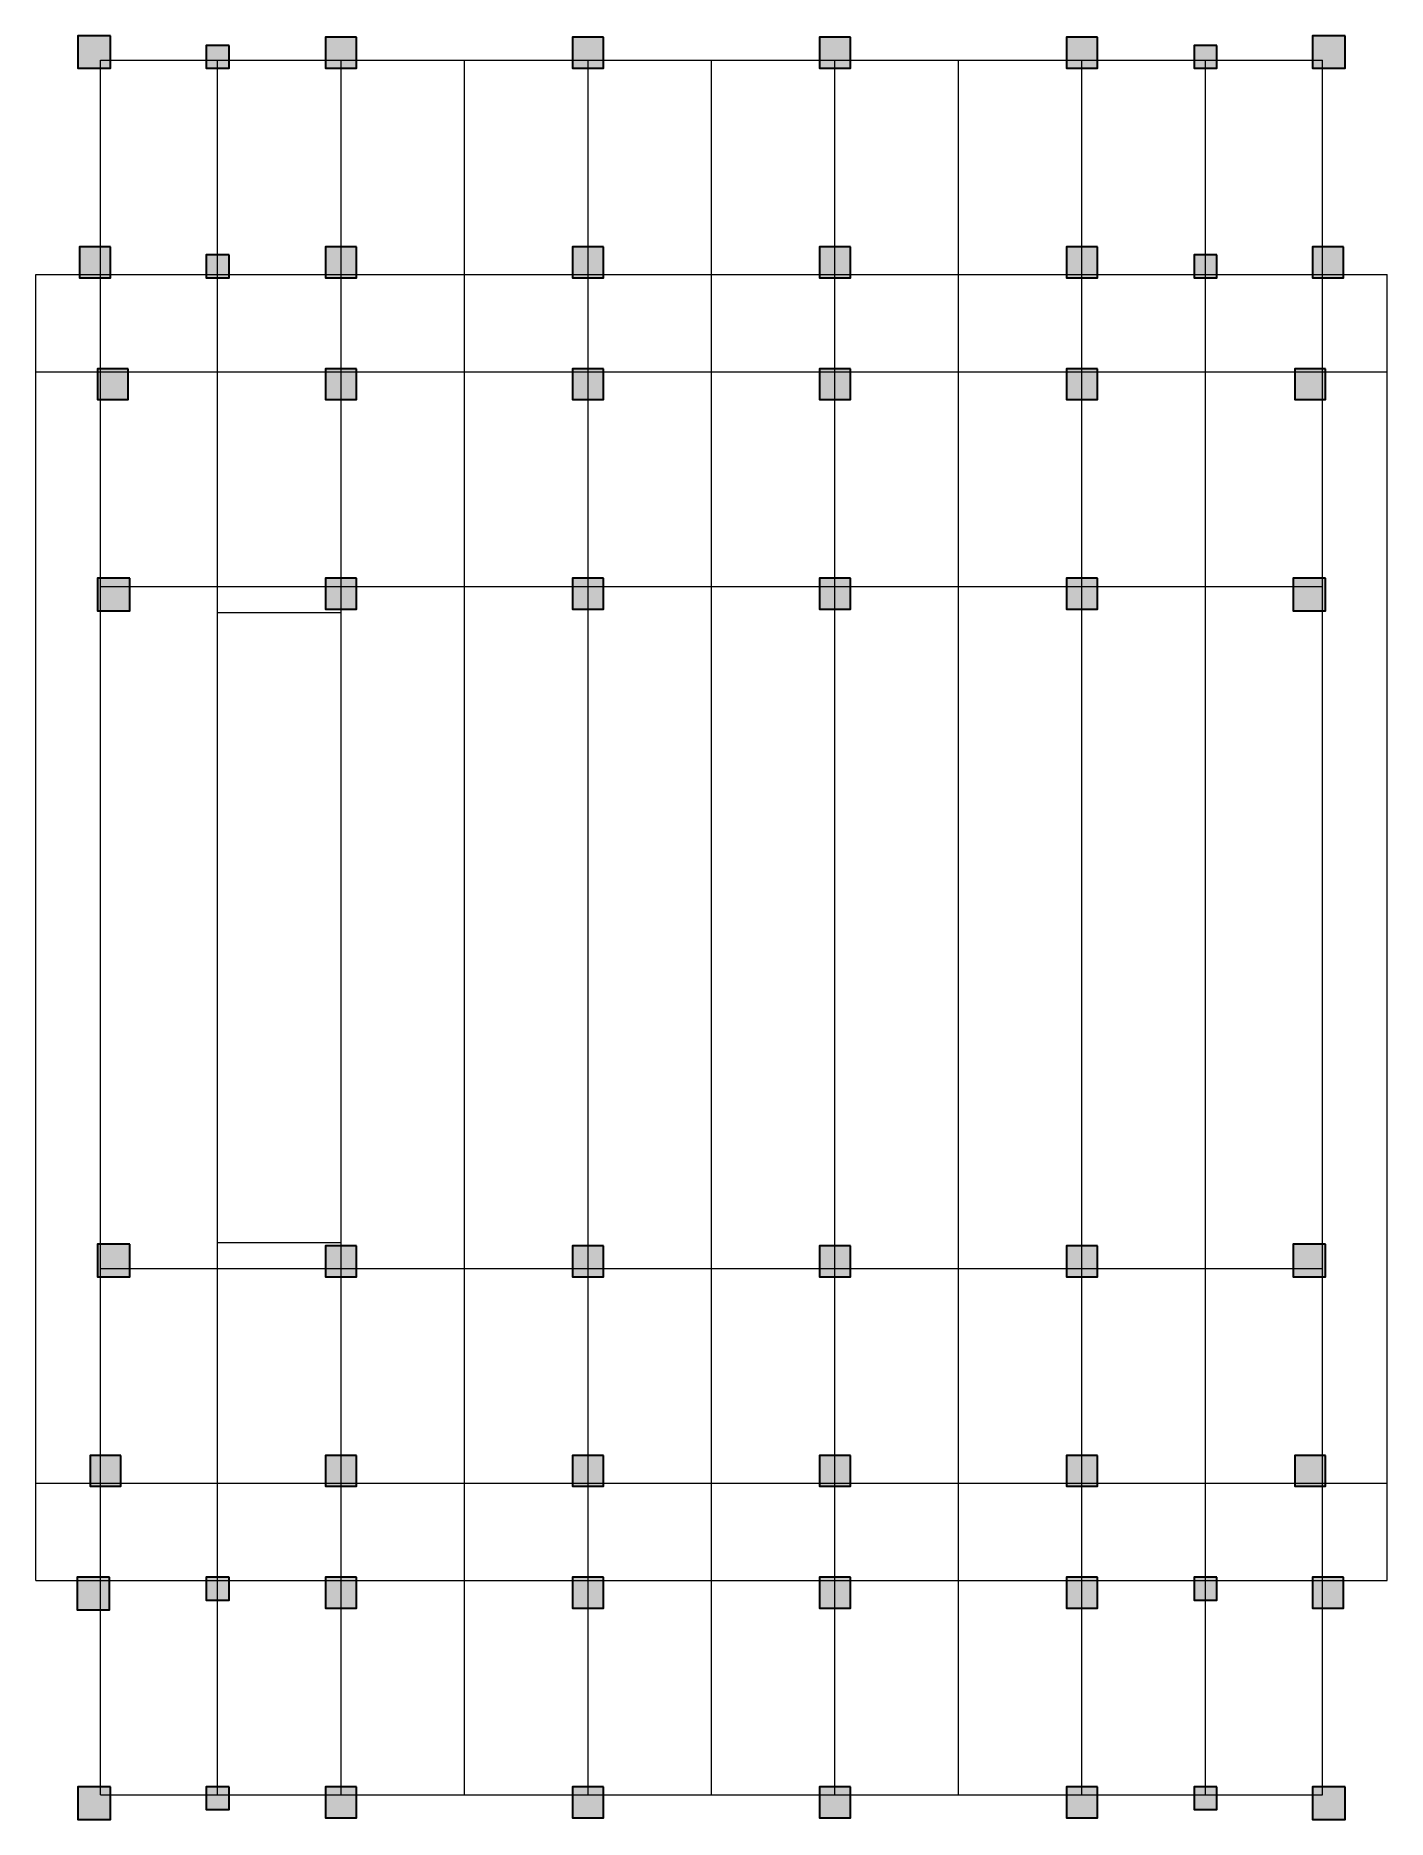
# Model space of a CAD drawing. Extents: x 39238 to 748440, y -374049 to 522939.
# Drawn here: x 458895 to 500495, y -374049 to -319149 of the extents above.
import ezdxf

# ---------------------------------------------------------------- set-up
doc = ezdxf.new("R2010")
doc.units = 0
doc.header["$LTSCALE"] = 1000
doc.header["$MEASUREMENT"] = 0
doc.linetypes.add('点划线', pattern=[1850, 1200, -300, 50, -300])
doc.layers.add('砼柱', color=2, linetype='Continuous', lineweight=35)
doc.layers.add('轴线', color=9, linetype='点划线', lineweight=18)

# ---------------------------------------------------------------- blocks, each defined once
blk = doc.blocks.new('wz0212')
at = {"layer": '砼柱'}
h = blk.add_hatch(color=256, dxfattribs=at)
h.paths.add_polyline_path([(499195, -373049), (498195, -373049), (498195, -374049), (499195, -374049)])
h.paths.add_polyline_path([(499145, -366599), (498195, -366599), (498195, -367549), (499145, -367549)])
h.paths.add_polyline_path([(498595, -362849), (497645, -362849), (497645, -363799), (498595, -363799)])
h.paths.add_polyline_path([(498595, -356349), (497595, -356349), (497595, -357349), (498595, -357349)])
h.paths.add_polyline_path([(495245, -373049), (494545, -373049), (494545, -373749), (495245, -373749)])
h.paths.add_polyline_path([(495245, -366599), (494545, -366599), (494545, -367299), (495245, -367299)])
h.paths.add_polyline_path([(499195, -319149), (498195, -319149), (498195, -320149), (499195, -320149)])
h.paths.add_polyline_path([(499145, -325649), (498195, -325649), (498195, -326599), (499145, -326599)])
h.paths.add_polyline_path([(498595, -329399), (497645, -329399), (497645, -330349), (498595, -330349)])
h.paths.add_polyline_path([(498595, -335849), (497595, -335849), (497595, -336849), (498595, -336849)])
h.paths.add_polyline_path([(495245, -319449), (494545, -319449), (494545, -320149), (495245, -320149)])
h.paths.add_polyline_path([(495245, -325899), (494545, -325899), (494545, -326599), (495245, -326599)])
h.paths.add_polyline_path([(464845, -373049), (464145, -373049), (464145, -373749), (464845, -373749)])
h.paths.add_polyline_path([(464845, -366599), (464145, -366599), (464145, -367299), (464845, -367299)])
h.paths.add_polyline_path([(461195, -373049), (460195, -373049), (460195, -374049), (461195, -374049)])
h.paths.add_polyline_path([(461170, -366599), (460170, -366599), (460170, -367599), (461170, -367599)])
h.paths.add_polyline_path([(461520, -362849), (460570, -362849), (460570, -363799), (461520, -363799)])
h.paths.add_polyline_path([(461795, -356349), (460795, -356349), (460795, -357349), (461795, -357349)])
h.paths.add_polyline_path([(468770, -373049), (467820, -373049), (467820, -373999), (468770, -373999)])
h.paths.add_polyline_path([(468770, -366599), (467820, -366599), (467820, -367549), (468770, -367549)])
h.paths.add_polyline_path([(468770, -362849), (467820, -362849), (467820, -363799), (468770, -363799)])
h.paths.add_polyline_path([(468770, -356399), (467820, -356399), (467820, -357349), (468770, -357349)])
h.paths.add_polyline_path([(491570, -373049), (490620, -373049), (490620, -373999), (491570, -373999)])
h.paths.add_polyline_path([(491570, -366599), (490620, -366599), (490620, -367549), (491570, -367549)])
h.paths.add_polyline_path([(491570, -362849), (490620, -362849), (490620, -363799), (491570, -363799)])
h.paths.add_polyline_path([(491570, -356399), (490620, -356399), (490620, -357349), (491570, -357349)])
h.paths.add_polyline_path([(483970, -373049), (483020, -373049), (483020, -373999), (483970, -373999)])
h.paths.add_polyline_path([(483970, -366599), (483020, -366599), (483020, -367549), (483970, -367549)])
h.paths.add_polyline_path([(483970, -362849), (483020, -362849), (483020, -363799), (483970, -363799)])
h.paths.add_polyline_path([(483970, -356399), (483020, -356399), (483020, -357349), (483970, -357349)])
h.paths.add_polyline_path([(476370, -373049), (475420, -373049), (475420, -373999), (476370, -373999)])
h.paths.add_polyline_path([(476370, -366599), (475420, -366599), (475420, -367549), (476370, -367549)])
h.paths.add_polyline_path([(476370, -362849), (475420, -362849), (475420, -363799), (476370, -363799)])
h.paths.add_polyline_path([(476370, -356399), (475420, -356399), (475420, -357349), (476370, -357349)])
h.paths.add_polyline_path([(491570, -319199), (490620, -319199), (490620, -320149), (491570, -320149)])
h.paths.add_polyline_path([(491570, -325649), (490620, -325649), (490620, -326599), (491570, -326599)])
h.paths.add_polyline_path([(491570, -329399), (490620, -329399), (490620, -330349), (491570, -330349)])
h.paths.add_polyline_path([(491570, -335849), (490620, -335849), (490620, -336799), (491570, -336799)])
h.paths.add_polyline_path([(483970, -319199), (483020, -319199), (483020, -320149), (483970, -320149)])
h.paths.add_polyline_path([(483970, -325649), (483020, -325649), (483020, -326599), (483970, -326599)])
h.paths.add_polyline_path([(483970, -329399), (483020, -329399), (483020, -330349), (483970, -330349)])
h.paths.add_polyline_path([(483970, -335849), (483020, -335849), (483020, -336799), (483970, -336799)])
h.paths.add_polyline_path([(476370, -319199), (475420, -319199), (475420, -320149), (476370, -320149)])
h.paths.add_polyline_path([(476370, -325649), (475420, -325649), (475420, -326599), (476370, -326599)])
h.paths.add_polyline_path([(476370, -329399), (475420, -329399), (475420, -330349), (476370, -330349)])
h.paths.add_polyline_path([(476370, -335849), (475420, -335849), (475420, -336799), (476370, -336799)])
h.paths.add_polyline_path([(468770, -319199), (467820, -319199), (467820, -320149), (468770, -320149)])
h.paths.add_polyline_path([(468770, -325649), (467820, -325649), (467820, -326599), (468770, -326599)])
h.paths.add_polyline_path([(468770, -329399), (467820, -329399), (467820, -330349), (468770, -330349)])
h.paths.add_polyline_path([(468770, -335849), (467820, -335849), (467820, -336799), (468770, -336799)])
h.paths.add_polyline_path([(464845, -319449), (464145, -319449), (464145, -320149), (464845, -320149)])
h.paths.add_polyline_path([(464845, -325899), (464145, -325899), (464145, -326599), (464845, -326599)])
h.paths.add_polyline_path([(461195, -325649), (460245, -325649), (460245, -326599), (461195, -326599)])
h.paths.add_polyline_path([(461745, -329399), (460795, -329399), (460795, -330349), (461745, -330349)])
h.paths.add_polyline_path([(461795, -335849), (460795, -335849), (460795, -336849), (461795, -336849)])
h.paths.add_polyline_path([(461195, -319149), (460195, -319149), (460195, -320149), (461195, -320149)])
for points in [[(461195, -319149), (460195, -319149), (460195, -320149), (461195, -320149)], [(464845, -319449), (464145, -319449), (464145, -320149), (464845, -320149)], [(468770, -319199), (467820, -319199), (467820, -320149), (468770, -320149)], [(476370, -319199), (475420, -319199), (475420, -320149), (476370, -320149)], [(483970, -319199), (483020, -319199), (483020, -320149), (483970, -320149)], [(491570, -319199), (490620, -319199), (490620, -320149), (491570, -320149)], [(495245, -319449), (494545, -319449), (494545, -320149), (495245, -320149)], [(499195, -319149), (498195, -319149), (498195, -320149), (499195, -320149)], [(461195, -325649), (460245, -325649), (460245, -326599), (461195, -326599)], [(464845, -325899), (464145, -325899), (464145, -326599), (464845, -326599)], [(468770, -325649), (467820, -325649), (467820, -326599), (468770, -326599)], [(476370, -325649), (475420, -325649), (475420, -326599), (476370, -326599)], [(483970, -325649), (483020, -325649), (483020, -326599), (483970, -326599)], [(491570, -325649), (490620, -325649), (490620, -326599), (491570, -326599)], [(495245, -325899), (494545, -325899), (494545, -326599), (495245, -326599)], [(499145, -325649), (498195, -325649), (498195, -326599), (499145, -326599)], [(461745, -329399), (460795, -329399), (460795, -330349), (461745, -330349)], [(468770, -329399), (467820, -329399), (467820, -330349), (468770, -330349)], [(476370, -329399), (475420, -329399), (475420, -330349), (476370, -330349)], [(483970, -329399), (483020, -329399), (483020, -330349), (483970, -330349)], [(491570, -329399), (490620, -329399), (490620, -330349), (491570, -330349)], [(498595, -329399), (497645, -329399), (497645, -330349), (498595, -330349)], [(461795, -335849), (460795, -335849), (460795, -336849), (461795, -336849)], [(468770, -335849), (467820, -335849), (467820, -336799), (468770, -336799)], [(476370, -335849), (475420, -335849), (475420, -336799), (476370, -336799)], [(483970, -335849), (483020, -335849), (483020, -336799), (483970, -336799)], [(491570, -335849), (490620, -335849), (490620, -336799), (491570, -336799)], [(498595, -335849), (497595, -335849), (497595, -336849), (498595, -336849)], [(461795, -356349), (460795, -356349), (460795, -357349), (461795, -357349)], [(468770, -356399), (467820, -356399), (467820, -357349), (468770, -357349)], [(476370, -356399), (475420, -356399), (475420, -357349), (476370, -357349)], [(483970, -356399), (483020, -356399), (483020, -357349), (483970, -357349)], [(491570, -356399), (490620, -356399), (490620, -357349), (491570, -357349)], [(498595, -356349), (497595, -356349), (497595, -357349), (498595, -357349)], [(461520, -362849), (460570, -362849), (460570, -363799), (461520, -363799)], [(468770, -362849), (467820, -362849), (467820, -363799), (468770, -363799)], [(476370, -362849), (475420, -362849), (475420, -363799), (476370, -363799)], [(483970, -362849), (483020, -362849), (483020, -363799), (483970, -363799)], [(491570, -362849), (490620, -362849), (490620, -363799), (491570, -363799)], [(498595, -362849), (497645, -362849), (497645, -363799), (498595, -363799)], [(461170, -366599), (460170, -366599), (460170, -367599), (461170, -367599)], [(464845, -366599), (464145, -366599), (464145, -367299), (464845, -367299)], [(468770, -366599), (467820, -366599), (467820, -367549), (468770, -367549)], [(476370, -366599), (475420, -366599), (475420, -367549), (476370, -367549)], [(483970, -366599), (483020, -366599), (483020, -367549), (483970, -367549)], [(491570, -366599), (490620, -366599), (490620, -367549), (491570, -367549)], [(495245, -366599), (494545, -366599), (494545, -367299), (495245, -367299)], [(499145, -366599), (498195, -366599), (498195, -367549), (499145, -367549)], [(461195, -373049), (460195, -373049), (460195, -374049), (461195, -374049)], [(464845, -373049), (464145, -373049), (464145, -373749), (464845, -373749)], [(468770, -373049), (467820, -373049), (467820, -373999), (468770, -373999)], [(476370, -373049), (475420, -373049), (475420, -373999), (476370, -373999)], [(483970, -373049), (483020, -373049), (483020, -373999), (483970, -373999)], [(491570, -373049), (490620, -373049), (490620, -373999), (491570, -373999)], [(495245, -373049), (494545, -373049), (494545, -373749), (495245, -373749)], [(499195, -373049), (498195, -373049), (498195, -374049), (499195, -374049)]]:
    blk.add_lwpolyline(points, close=True, dxfattribs=at)

msp = doc.modelspace()

# ---------------------------------------------------------------- linework, layer by layer
at = {"layer": '轴线'}
for p, q in [((460895, -326499), (460895, -319899)), ((460895, -319899), (464495, -319899)), ((460895, -373299), (460895, -319899)), ((460895, -319899), (498495, -319899)), ((464495, -326499), (464495, -319899)), ((464495, -319899), (468295, -319899)), ((464495, -373299), (464495, -319899)), ((468295, -326499), (468295, -319899)), ((468295, -319899), (472095, -319899)), ((468295, -373299), (468295, -319899)), ((472095, -326499), (472095, -319899)), ((472095, -319899), (475895, -319899)), ((472095, -373299), (472095, -319899)), ((475895, -326499), (475895, -319899)), ((475895, -319899), (479695, -319899)), ((475895, -373299), (475895, -319899)), ((479695, -326499), (479695, -319899)), ((479695, -319899), (483495, -319899)), ((479695, -373299), (479695, -319899)), ((483495, -326499), (483495, -319899)), ((483495, -319899), (487295, -319899)), ((483495, -373299), (483495, -319899)), ((487295, -326499), (487295, -319899)), ((487295, -319899), (491095, -319899)), ((487295, -373299), (487295, -319899)), ((491095, -326499), (491095, -319899)), ((491095, -319899), (494895, -319899)), ((491095, -373299), (491095, -319899)), ((494895, -326499), (494895, -319899)), ((494895, -319899), (498495, -319899)), ((494895, -373299), (494895, -319899)), ((498495, -326499), (498495, -319899)), ((498495, -373299), (498495, -319899)), ((458895, -326499), (460895, -326499)), ((458895, -329499), (458895, -326499)), ((458895, -366699), (458895, -326499)), ((458895, -326499), (500495, -326499)), ((460895, -329499), (460895, -326499)), ((460895, -326499), (464495, -326499)), ((464495, -329499), (464495, -326499)), ((464495, -326499), (468295, -326499)), ((468295, -329499), (468295, -326499)), ((468295, -326499), (472095, -326499)), ((472095, -326499), (475895, -326499)), ((475895, -329499), (475895, -326499)), ((475895, -326499), (479695, -326499)), ((479695, -326499), (483495, -326499)), ((483495, -329499), (483495, -326499)), ((483495, -326499), (487295, -326499)), ((487295, -326499), (491095, -326499)), ((491095, -329499), (491095, -326499)), ((491095, -326499), (494895, -326499)), ((494895, -329499), (494895, -326499)), ((494895, -326499), (498495, -326499)), ((498495, -329499), (498495, -326499)), ((498495, -326499), (500495, -326499)), ((500495, -329499), (500495, -326499)), ((500495, -366699), (500495, -326499)), ((458895, -329499), (460895, -329499)), ((458895, -329499), (500495, -329499)), ((460895, -336099), (460895, -329499)), ((460895, -329499), (464495, -329499)), ((464495, -336099), (464495, -329499)), ((464495, -329499), (468295, -329499)), ((468295, -336099), (468295, -329499)), ((468295, -329499), (472095, -329499)), ((472095, -336099), (472095, -329499)), ((472095, -329499), (475895, -329499)), ((475895, -336099), (475895, -329499)), ((475895, -329499), (479695, -329499)), ((479695, -336099), (479695, -329499)), ((479695, -329499), (483495, -329499)), ((483495, -336099), (483495, -329499)), ((483495, -329499), (487295, -329499)), ((487295, -336099), (487295, -329499)), ((487295, -329499), (491095, -329499)), ((491095, -336099), (491095, -329499)), ((491095, -329499), (494895, -329499)), ((494895, -336099), (494895, -329499)), ((494895, -329499), (498495, -329499)), ((498495, -336099), (498495, -329499)), ((498495, -329499), (500495, -329499)), ((460895, -336099), (464495, -336099)), ((460895, -336099), (498495, -336099)), ((464495, -336099), (468295, -336099)), ((464495, -336899), (464495, -336299)), ((468295, -336099), (472095, -336099)), ((472095, -336099), (475895, -336099)), ((475895, -336099), (479695, -336099)), ((479695, -336099), (483495, -336099)), ((483495, -336099), (487295, -336099)), ((487295, -336099), (491095, -336099)), ((491095, -336099), (494895, -336099)), ((494895, -336099), (498495, -336099)), ((464495, -338799), (464495, -336899)), ((464495, -336899), (467695, -336899)), ((464495, -336899), (468295, -336899)), ((467695, -336899), (468295, -336899)), ((468295, -338799), (468295, -336899)), ((464495, -356299), (464495, -354399)), ((468295, -356299), (468295, -354399)), ((464495, -356899), (464495, -356299)), ((464495, -356299), (467695, -356299)), ((464495, -356299), (468295, -356299)), ((467695, -356299), (468295, -356299)), ((460895, -363699), (460895, -357099)), ((460895, -357099), (464495, -357099)), ((460895, -357099), (498495, -357099)), ((464495, -363699), (464495, -357099)), ((464495, -357099), (468295, -357099)), ((468295, -357099), (468295, -356899)), ((468295, -363699), (468295, -357099)), ((468295, -357099), (472095, -357099)), ((472095, -363699), (472095, -357099)), ((472095, -357099), (475895, -357099)), ((475895, -363699), (475895, -357099)), ((475895, -357099), (479695, -357099)), ((479695, -363699), (479695, -357099)), ((479695, -357099), (483495, -357099)), ((483495, -363699), (483495, -357099)), ((483495, -357099), (487295, -357099)), ((487295, -363699), (487295, -357099)), ((487295, -357099), (491095, -357099)), ((491095, -363699), (491095, -357099)), ((491095, -357099), (494895, -357099)), ((494895, -363699), (494895, -357099)), ((494895, -357099), (498495, -357099)), ((498495, -363699), (498495, -357099)), ((458895, -363699), (460895, -363699)), ((458895, -366699), (458895, -363699)), ((458895, -363699), (500495, -363699)), ((460895, -366699), (460895, -363699)), ((460895, -363699), (464495, -363699)), ((464495, -366699), (464495, -363699)), ((464495, -363699), (468295, -363699)), ((468295, -366699), (468295, -363699)), ((468295, -363699), (472095, -363699)), ((472095, -363699), (475895, -363699)), ((475895, -366699), (475895, -363699)), ((475895, -363699), (479695, -363699)), ((479695, -363699), (483495, -363699)), ((483495, -366699), (483495, -363699)), ((483495, -363699), (487295, -363699)), ((487295, -363699), (491095, -363699)), ((491095, -366699), (491095, -363699)), ((491095, -363699), (494895, -363699)), ((494895, -366699), (494895, -363699)), ((494895, -363699), (498495, -363699)), ((498495, -366699), (498495, -363699)), ((498495, -363699), (500495, -363699)), ((500495, -366699), (500495, -363699)), ((458895, -366699), (460895, -366699)), ((458895, -366699), (500495, -366699)), ((460895, -373299), (460895, -366699)), ((460895, -366699), (464495, -366699)), ((464495, -373299), (464495, -366699)), ((464495, -366699), (468295, -366699)), ((468295, -373299), (468295, -366699)), ((468295, -366699), (472095, -366699)), ((472095, -373299), (472095, -366699)), ((472095, -366699), (475895, -366699)), ((475895, -373299), (475895, -366699)), ((475895, -366699), (479695, -366699)), ((479695, -373299), (479695, -366699)), ((479695, -366699), (483495, -366699)), ((483495, -373299), (483495, -366699)), ((483495, -366699), (487295, -366699)), ((487295, -373299), (487295, -366699)), ((487295, -366699), (491095, -366699)), ((491095, -373299), (491095, -366699)), ((491095, -366699), (494895, -366699)), ((494895, -373299), (494895, -366699)), ((494895, -366699), (498495, -366699)), ((498495, -373299), (498495, -366699)), ((498495, -366699), (500495, -366699)), ((460895, -373299), (464495, -373299)), ((460895, -373299), (498495, -373299)), ((464495, -373299), (468295, -373299)), ((468295, -373299), (472095, -373299)), ((472095, -373299), (475895, -373299)), ((475895, -373299), (479695, -373299)), ((479695, -373299), (483495, -373299)), ((483495, -373299), (487295, -373299)), ((487295, -373299), (491095, -373299)), ((491095, -373299), (494895, -373299)), ((494895, -373299), (498495, -373299))]:
    msp.add_line(p, q, dxfattribs=at)

# ---------------------------------------------------------------- block references
at = {"layer": '砼柱'}
msp.add_blockref('wz0212', (0, 0), dxfattribs=at)

doc.saveas('drawing.dxf')
